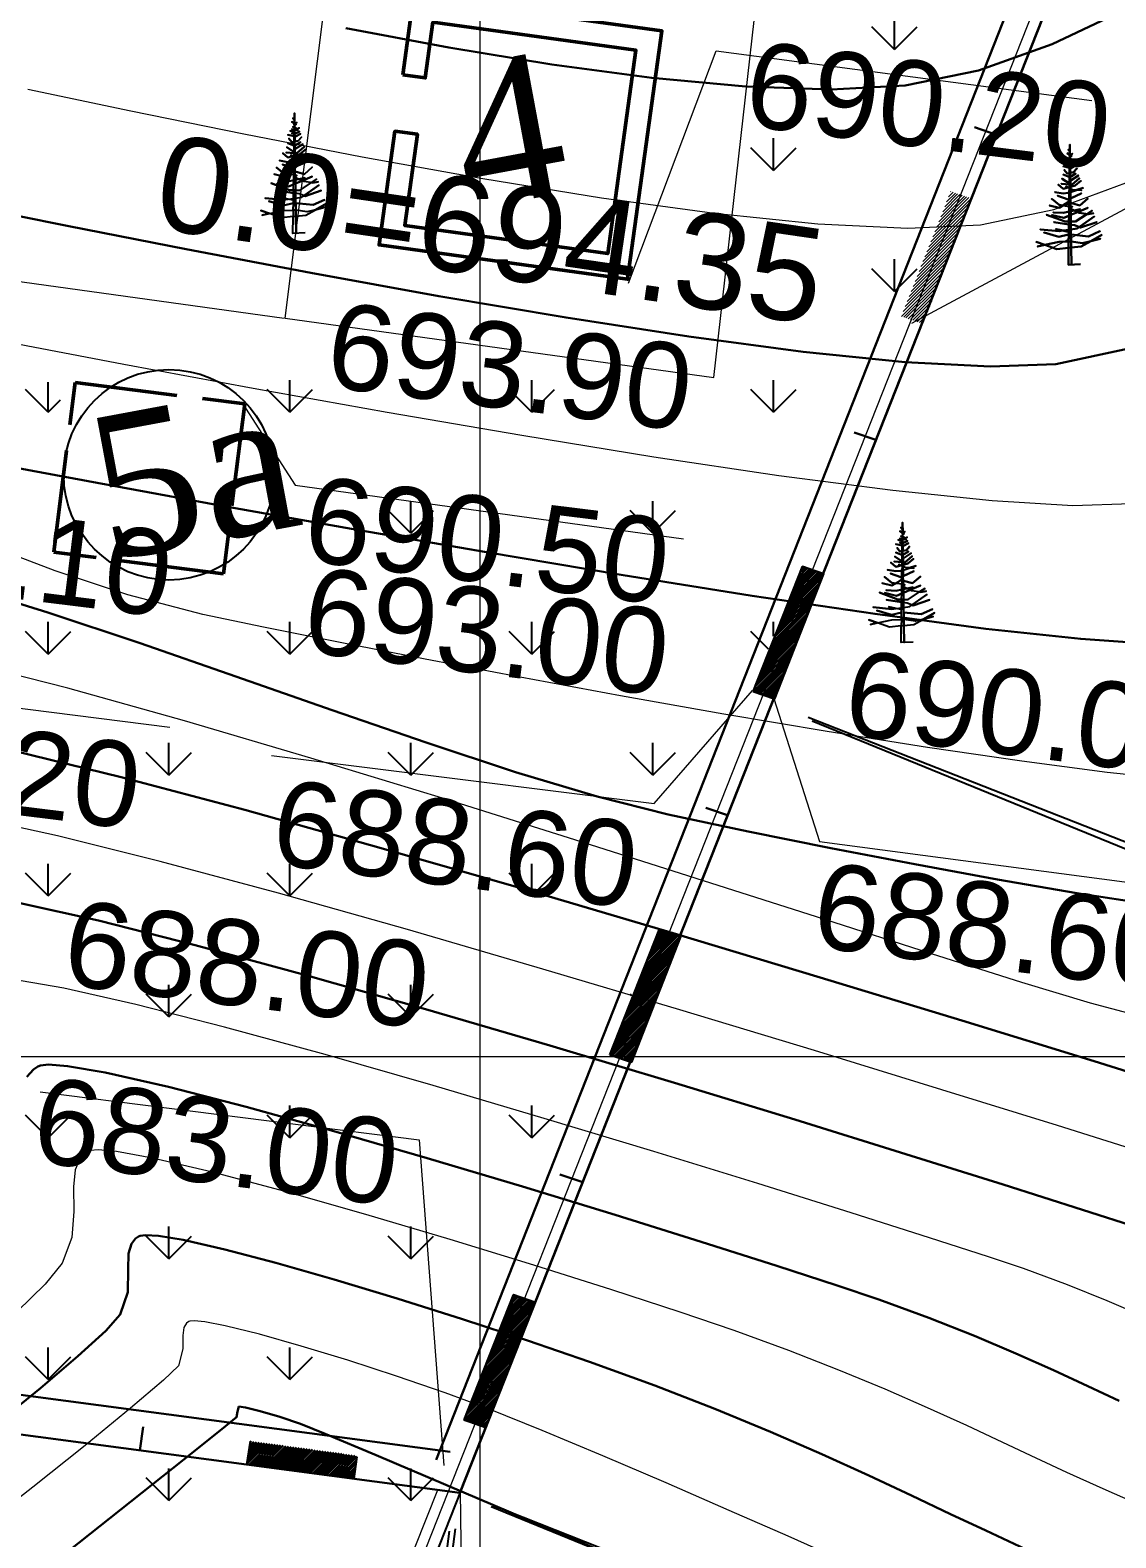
# Model space of a CAD drawing. Header units: feet. Extents: x 3381 to 1374491, y 675186 to 8751562.
# Drawn here: x 688426.5 to 688445.54, y 4376113.24 to 4376139.69 of the extents above; entities that cross this region are included whole.
import ezdxf

# ---------------------------------------------------------------- set-up
doc = ezdxf.new("R2010")
doc.units = ezdxf.units.FT
doc.header["$MEASUREMENT"] = 0
doc.header["$PDMODE"] = 34
doc.header["$PDSIZE"] = 0.01
doc.linetypes.add('ACAD_ISO02W100', pattern=[15, 12, -3])
doc.linetypes.add('DUZ', pattern=[0])
doc.layers.get('0').update_dxf_attribs({"linetype": 'CONTINUOUS'})
doc.layers.get('Defpoints').update_dxf_attribs({"linetype": 'CONTINUOUS'})
for name, color, linetype, lineweight in [('ANA HORIZONTAL', 24, 'CONTINUOUS', 30), ('HORIZANTAL', 24, 'CONTINUOUS', 13), ('km setka', 170, 'CONTINUOUS', 15)]:
    doc.layers.add(name, color=color, linetype=linetype, lineweight=lineweight)
doc.layers.add('Aqaclar', color=3, linetype='CONTINUOUS')
doc.layers.add('Layer8', color=7, linetype='CONTINUOUS')
doc.styles.get("Standard").update_dxf_attribs({"font": 'arial.ttf', "height": 2.5})
doc.styles.add('style5', font='ariall.ttf', dxfattribs={"height": 400})
doc.dimstyles.new('ISO-25', dxfattribs={"dimtxt": 2.5, "dimasz": 2.5, "dimexe": 1.25, "dimexo": 0.625, "dimtad": 1, "dimtxsty": 'Standard', "dimblk": 'OBLIQUE', "dimcen": 2.5, "dimadec": 0, "dimazin": 0, "dimtfac": 1, "dimtmove": 0, "dimatfit": 3, "dimldrblk": 'OBLIQUE', "dimfxl": 1, "dimarcsym": 0})

# ---------------------------------------------------------------- blocks, each defined once
blk = doc.blocks.new('_Oblique')
at = {"color": 0, "linetype": 'ByBlock', "lineweight": -2}
blk.add_line((-0.5, -0.5), (0.5, 0.5), dxfattribs=at)
blk = doc.blocks.new('*D123')
at = {"color": 0, "lineweight": -2, "transparency": 16777216}
for p, q in [((688336.379, 4376126.353), (688334.936, 4376115.482)), ((688335.1, 4376116.721), (688432.679, 4376103.767)), ((688433.957, 4376113.399), (688432.514, 4376102.528))]:
    blk.add_line(p, q, dxfattribs=at)
at = {"layer": 'Defpoints', "color": 0, "lineweight": 13, "transparency": 16777216}
for p in [(688336.461, 4376126.973), (688434.039, 4376114.019), (688432.679, 4376103.767)]:
    blk.add_point(p, dxfattribs=at)
at = {"color": 0, "lineweight": -2, "transparency": 16777216, "xscale": 2.5, "yscale": 2.5, "zscale": 2.5}
for p, rotation in [((688335.1, 4376116.721), 172.4381106519648), ((688432.679, 4376103.767), 352.4381106519648)]:
    blk.add_blockref('_Oblique', p, dxfattribs=dict(at, rotation=rotation))
at = {"color": 0, "lineweight": 18, "transparency": 16777216, "insert": (688384.14, 4376112.129), "char_height": 2.5, "width": 7.64475, "attachment_point": 5, "rotation": 352.4381}
blk.add_mtext('{\\fArial|b0|i0|c238|p34;98.50}', dxfattribs=at)
blk = doc.blocks.new('*D124')
at = {"color": 0, "lineweight": -2, "transparency": 16777216}
for p, q in [((688457.755, 4376172.476), (688469.712, 4376167.76)), ((688468.549, 4376168.219), (688445.411, 4376109.556)), ((688434.617, 4376113.813), (688446.573, 4376109.097))]:
    blk.add_line(p, q, dxfattribs=at)
at = {"layer": 'Defpoints', "color": 0, "lineweight": 13, "transparency": 16777216}
for p in [(688457.174, 4376172.705), (688434.036, 4376114.042), (688445.411, 4376109.556)]:
    blk.add_point(p, dxfattribs=at)
at = {"color": 0, "lineweight": -2, "transparency": 16777216, "xscale": 2.5, "yscale": 2.5, "zscale": 2.5}
for p, rotation in [((688468.549, 4376168.219), 68.47466088882773), ((688445.411, 4376109.556), 248.4746608888277)]:
    blk.add_blockref('_Oblique', p, dxfattribs=dict(at, rotation=rotation))
at = {"color": 0, "lineweight": 18, "transparency": 16777216, "insert": (688455.21, 4376139.585), "char_height": 2.5, "width": 9.62577, "attachment_point": 5, "rotation": 68.4747}
blk.add_mtext('{\\fArial|b0|i0|c238|p34;63.0}', dxfattribs=at)
blk = doc.blocks.new('*D128')
at = {"color": 0, "lineweight": -2, "transparency": 16777216}
for p, q in [((688426.214, 4376114.365), (688423.855, 4376096.473)), ((688433.85, 4376113.359), (688431.491, 4376095.466)), ((688424.018, 4376097.712), (688431.654, 4376096.705))]:
    blk.add_line(p, q, dxfattribs=at)
at = {"layer": 'Defpoints', "color": 0, "lineweight": 13, "transparency": 16777216}
for p in [(688426.296, 4376114.985), (688433.932, 4376113.978), (688431.654, 4376096.705)]:
    blk.add_point(p, dxfattribs=at)
at = {"color": 0, "lineweight": -2, "transparency": 16777216, "xscale": 2.5, "yscale": 2.5, "zscale": 2.5}
for p, rotation in [((688424.018, 4376097.712), 172.4883125135938), ((688431.654, 4376096.705), 352.4883125135938)]:
    blk.add_blockref('_Oblique', p, dxfattribs=dict(at, rotation=rotation))
at = {"color": 0, "lineweight": 13, "transparency": 16777216, "insert": (688428.085, 4376099.094), "char_height": 2.5, "width": 8.40093, "attachment_point": 5, "rotation": 352.4883}
blk.add_mtext('{\\fArial|b0|i0|c238|p34;8.0}', dxfattribs=at)
blk = doc.blocks.new('*D129')
at = {"color": 0, "lineweight": -2, "transparency": 16777216}
for p, q in [((688440.216, 4376127.574), (688458.582, 4376120.076)), ((688451.798, 4376106.766), (688457.424, 4376120.548)), ((688434.589, 4376113.792), (688452.955, 4376106.294))]:
    blk.add_line(p, q, dxfattribs=at)
at = {"layer": 'Defpoints', "color": 0, "lineweight": 13, "transparency": 16777216}
for p in [(688439.637, 4376127.81), (688457.424, 4376120.548), (688434.01, 4376114.028)]:
    blk.add_point(p, dxfattribs=at)
at = {"color": 0, "lineweight": -2, "transparency": 16777216, "xscale": 2.5, "yscale": 2.5, "zscale": 2.5}
for p, rotation in [((688457.424, 4376120.548), 67.79134588041258), ((688451.798, 4376106.766), 247.7913458804125)]:
    blk.add_blockref('_Oblique', p, dxfattribs=dict(at, rotation=rotation))
at = {"color": 0, "lineweight": 13, "transparency": 16777216, "insert": (688452.851, 4376114.376), "char_height": 2.5, "attachment_point": 5, "rotation": 67.7913}
blk.add_mtext('{\\fArial|b0|i0|c238|p34;15.0}', dxfattribs=at)
blk = doc.blocks.new('*D133')
at = {"color": 0, "lineweight": -2, "transparency": 16777216}
for p, q in [((688445.748, 4376141.879), (688464.13, 4376134.645)), ((688462.967, 4376135.103), (688457.364, 4376120.864)), ((688440.145, 4376127.641), (688458.527, 4376120.407))]:
    blk.add_line(p, q, dxfattribs=at)
at = {"layer": 'Defpoints', "color": 0, "lineweight": 13, "transparency": 16777216}
for p in [(688445.166, 4376142.108), (688439.563, 4376127.87), (688457.364, 4376120.864)]:
    blk.add_point(p, dxfattribs=at)
at = {"color": 0, "lineweight": -2, "transparency": 16777216, "xscale": 2.5, "yscale": 2.5, "zscale": 2.5}
for p, rotation in [((688462.967, 4376135.103), 68.51816272199878), ((688457.364, 4376120.864), 248.5181627219987)]:
    blk.add_blockref('_Oblique', p, dxfattribs=dict(at, rotation=rotation))
at = {"color": 0, "lineweight": 13, "transparency": 16777216, "insert": (688458.396, 4376128.68), "char_height": 2.5, "attachment_point": 5, "rotation": 68.5182}
blk.add_mtext('{\\fArial|b0|i0|c238|p34;15.0}', dxfattribs=at)
blk = doc.blocks.new('*D134')
at = {"color": 0, "lineweight": -2, "transparency": 16777216}
for p, q in [((688450.42, 4376153.71), (688468.783, 4376146.423)), ((688462.914, 4376135.02), (688467.621, 4376146.884)), ((688445.712, 4376141.845), (688464.075, 4376134.559))]:
    blk.add_line(p, q, dxfattribs=at)
at = {"layer": 'Defpoints', "color": 0, "lineweight": 13, "transparency": 16777216}
for p in [(688449.839, 4376153.94), (688467.621, 4376146.884), (688445.131, 4376142.076)]:
    blk.add_point(p, dxfattribs=at)
at = {"color": 0, "lineweight": -2, "transparency": 16777216, "xscale": 2.5, "yscale": 2.5, "zscale": 2.5}
for p, rotation in [((688467.621, 4376146.884), 68.35683997486306), ((688462.914, 4376135.02), 248.3568399748631)]:
    blk.add_blockref('_Oblique', p, dxfattribs=dict(at, rotation=rotation))
at = {"color": 0, "lineweight": 13, "transparency": 16777216, "insert": (688463.499, 4376141.654), "char_height": 2.5, "width": 11.27116, "attachment_point": 5, "rotation": 68.3568}
blk.add_mtext('{\\fArial|b0|i0|c238|p34;13.0}', dxfattribs=at)

msp = doc.modelspace()

# ---------------------------------------------------------------- hatches: boundary and pattern name
at = {"lineweight": 25}
h = msp.add_hatch(dxfattribs=at)
h.set_pattern_fill('GRASS', color=3, scale=3)
h.set_pattern_definition([(90, (3257.312, 90.9465), (-2.121320343, 2.121320343), [0.5625, -3.680140689]), (45, (3257.312, 90.9465), (-2.1213203436, 2.1213203436), [0.5625, -2.4375]), (135, (3257.312, 90.9465), (-2.1213203436, -2.1213203436), [0.5625, -2.4375])])
edge = h.paths.add_edge_path()
edge.add_line((688370.972, 4376192.883), (688367.226, 4376165.768))
edge.add_line((688367.226, 4376165.768), (688359.104, 4376166.921))
edge.add_line((688359.104, 4376166.921), (688358.29, 4376161.279))
edge.add_line((688358.29, 4376161.279), (688362.942, 4376160.608))
edge.add_line((688362.942, 4376160.608), (688362.215, 4376155.225))
edge.add_line((688362.215, 4376155.225), (688353.842, 4376156.356))
edge.add_line((688353.842, 4376156.356), (688351.701, 4376140.499))
edge.add_line((688351.701, 4376140.499), (688359.028, 4376139.51))
edge.add_line((688359.028, 4376139.51), (688358.806, 4376137.856))
edge.add_line((688358.806, 4376137.856), (688358.641, 4376136.621))
edge.add_line((688358.641, 4376136.621), (688357.393, 4376127.305))
edge.add_line((688357.393, 4376127.305), (688368.113, 4376125.761))
edge.add_line((688368.113, 4376125.761), (688394.743, 4376122.168))
edge.add_line((688394.743, 4376122.168), (688395.155, 4376125.278))
edge.add_line((688395.155, 4376125.278), (688409.007, 4376123.44))
edge.add_line((688409.007, 4376123.44), (688408.727, 4376121.332))
edge.add_line((688408.727, 4376121.332), (688414.083, 4376120.622))
edge.add_line((688414.083, 4376120.622), (688414.377, 4376122.798))
edge.add_line((688414.377, 4376122.798), (688413.97, 4376122.781))
edge.add_line((688413.97, 4376122.781), (688414.32, 4376125.417))
edge.add_arc((688424.582, 4376125.239), 10.263, 114.2395, 179.0096, ccw=False)
edge.add_line((688420.368, 4376134.598), (688421.162, 4376134.291))
edge.add_line((688421.162, 4376134.291), (688420.81, 4376131.194))
edge.add_line((688420.81, 4376131.194), (688424.134, 4376130.754))
edge.add_line((688424.134, 4376130.754), (688424.539, 4376133.816))
edge.add_line((688424.539, 4376133.816), (688427.07, 4376133.481))
edge.add_line((688427.07, 4376133.481), (688426.677, 4376130.407))
edge.add_line((688426.677, 4376130.407), (688429.987, 4376129.881))
edge.add_line((688429.987, 4376129.881), (688430.614, 4376133.375))
edge.add_line((688430.614, 4376133.375), (688420.865, 4376134.802))
edge.add_arc((688424.412, 4376125.452), 10, 87.4993, 110.7786, ccw=False)
edge.add_line((688424.849, 4376135.442), (688438.494, 4376133.599))
edge.add_line((688438.494, 4376133.599), (688439.147, 4376140.979))
edge.add_line((688439.147, 4376140.979), (688431.877, 4376141.985))
edge.add_line((688431.877, 4376141.985), (688434.289, 4376160.605))
edge.add_line((688434.289, 4376160.605), (688435.87, 4376160.814))
edge.add_line((688435.87, 4376160.814), (688435.274, 4376155.725))
edge.add_line((688435.274, 4376155.725), (688440.454, 4376155.015))
edge.add_line((688440.454, 4376155.015), (688440.103, 4376152.454))
edge.add_line((688440.103, 4376152.454), (688435, 4376153.153))
edge.add_line((688435, 4376153.153), (688434.389, 4376147.785))
edge.add_line((688434.389, 4376147.785), (688439.478, 4376147.068))
edge.add_line((688439.478, 4376147.068), (688439.698, 4376147.068))
edge.add_line((688439.698, 4376147.068), (688440.947, 4376155.512))
edge.add_line((688440.947, 4376155.512), (688441.648, 4376160.251))
edge.add_line((688441.648, 4376160.251), (688436.056, 4376161.23))
edge.add_line((688436.056, 4376161.23), (688434.389, 4376160.836))
edge.add_line((688434.389, 4376160.836), (688434.389, 4376161.792))
edge.add_arc((688437.47, 4376161.114), 3.155, 95.4615, 167.5925, ccw=False)
edge.add_line((688437.17, 4376164.255), (688450.499, 4376162.448))
edge.add_line((688450.499, 4376162.448), (688451.241, 4376167.695))
edge.add_line((688451.241, 4376167.695), (688437.876, 4376169.492))
edge.add_arc((688445.551, 4376167.813), 7.856, 132.7188, 167.6546, ccw=False)
edge.add_line((688440.221, 4376173.584), (688447.845, 4376170.651))
edge.add_line((688447.845, 4376170.651), (688449.599, 4376175.235))
edge.add_line((688449.599, 4376175.235), (688456.71, 4376172.514))
edge.add_line((688456.71, 4376172.514), (688433.781, 4376114.475))
edge.add_line((688433.781, 4376114.475), (688424.852, 4376091.873))
edge.add_line((688424.852, 4376091.873), (688333.257, 4376119.75))
edge.add_line((688333.257, 4376119.75), (688358.491, 4376169.045))
edge.add_line((688358.491, 4376169.045), (688370.795, 4376193.079))
edge.add_line((688370.795, 4376193.079), (688371.065, 4376193.572))
edge.add_line((688371.065, 4376193.572), (688370.972, 4376192.883))
at = {"lineweight": 18}
h = msp.add_hatch(dxfattribs=at)
h.set_pattern_fill('ANSI31', color=256, scale=0.3)
h.set_pattern_definition([(45, (3262.5931, 104.259267), (-0.0265165042945, 0.0265165042945), [])])
h.paths.add_polyline_path([(688441.782, 4376134.669), (688442.161, 4376134.541), (688443.02, 4376136.736), (688442.648, 4376136.862)])
at = {"lineweight": 30}
h = msp.add_hatch(dxfattribs=at)
h.set_pattern_fill('ANSI31', color=256, scale=0.3)
h.set_pattern_definition([(45, (3259.99231, 97.676022), (-0.0265165042945, 0.0265165042945), [])])
h.paths.add_polyline_path([(688439.181, 4376128.086), (688439.56, 4376127.958), (688440.419, 4376130.153), (688440.047, 4376130.279)])
h = msp.add_hatch(dxfattribs=at)
h.set_pattern_fill('ANSI31', color=256, scale=0.3)
h.set_pattern_definition([(45, (3257.48106, 91.30547), (-0.0265165042945, 0.0265165042945), [])])
h.paths.add_polyline_path([(688436.67, 4376121.715), (688437.049, 4376121.587), (688437.907, 4376123.783), (688437.536, 4376123.908)])
h = msp.add_hatch(dxfattribs=at)
h.set_pattern_fill('ANSI31', color=256, scale=0.3)
h.set_pattern_definition([(45, (3257.312002, 90.94647), (-0.0265165042945, 0.0265165042945), [])])
h.paths.add_polyline_path([(688434.111, 4376115.308), (688434.491, 4376115.179), (688435.349, 4376117.375), (688434.978, 4376117.501)])
h = msp.add_hatch(dxfattribs=at)
h.set_pattern_fill('ANSI31', color=256, scale=0.3)
h.set_pattern_definition([(45, (3349.4596, 78.693763), (-0.0265165042945, 0.0265165042945), [])])
h.paths.add_polyline_path([(688430.364, 4376114.936), (688432.233, 4376114.681), (688432.178, 4376114.286), (688430.304, 4376114.528)])

# ---------------------------------------------------------------- linework, layer by layer
at = {"color": 7, "linetype": 'ACAD_ISO02W100', "lineweight": 50, "ltscale": 0.15}
for p, q in [((688426.913, 4376130.533, 688.5), (688427.289, 4376133.509, 688.5)), ((688427.289, 4376133.509, 688.5), (688430.266, 4376133.133, 688.5)), ((688430.266, 4376133.133, 688.5), (688429.889, 4376130.156, 688.5)), ((688429.889, 4376130.156, 688.5), (688426.913, 4376130.533, 688.5))]:
    msp.add_line(p, q, dxfattribs=at)
at = {"color": 7, "lineweight": 30}
for p, q in [((688337.213, 4376127.57), (688433.87, 4376114.752)), ((688336.487, 4376126.999), (688434.039, 4376114.031))]:
    msp.add_line(p, q, dxfattribs=at)
at = {"color": 7, "lineweight": 25}
msp.add_lwpolyline([(688444.855, 4376177.475), (688457.23, 4376172.739), (688425.088, 4376091.379), (688332.683, 4376119.503), (688375.874, 4376203.875), (688435.714, 4376180.976)], dxfattribs=at)
at = {"color": 1, "lineweight": 0}
msp.add_lwpolyline([(688332.97, 4376119.628), (688375.97, 4376203.628), (688456.97, 4376172.628), (688424.97, 4376091.628)], close=True, dxfattribs=at)
at = {"color": 7, "lineweight": 30}
for points in [[(688444.608, 4376176.979), (688456.444, 4376172.514), (688433.624, 4376114.61)], [(688449.795, 4376153.919), (688434.037, 4376114.031)], [(688443.068, 4376137.987), (688443.45, 4376137.858)], [(688440.953, 4376132.633), (688441.335, 4376132.504)], [(688439.181, 4376128.086), (688439.56, 4376127.958), (688440.419, 4376130.153), (688440.047, 4376130.279), (688439.181, 4376128.086)], [(688439.169, 4376128.109), (688439.543, 4376127.966)], [(688438.352, 4376126.049), (688438.734, 4376125.92)], [(688436.67, 4376121.715), (688437.049, 4376121.587), (688437.907, 4376123.783), (688437.536, 4376123.908), (688436.67, 4376121.715)], [(688435.794, 4376119.615), (688436.175, 4376119.485)], [(688434.111, 4376115.308), (688434.491, 4376115.179), (688435.349, 4376117.375), (688434.978, 4376117.501), (688434.111, 4376115.308)], [(688434.967, 4376117.504), (688435.349, 4376117.375)], [(688428.485, 4376115.189), (688428.427, 4376114.775)], [(688434.108, 4376115.309), (688434.49, 4376115.18)], [(688430.364, 4376114.936), (688430.302, 4376114.526)], [(688432.231, 4376114.661), (688432.177, 4376114.276)]]:
    msp.add_lwpolyline(points, dxfattribs=at)
at = {"color": 7, "lineweight": 18}
for points in [[(688430.976, 4376134.639), (688434.389, 4376161.792, -0.312203), (688436.94, 4376164.2), (688437.17, 4376164.255)], [(688395.136, 4376125.278), (688413.951, 4376122.781), (688414.48, 4376126.768, -0.415845), (688425.764, 4376135.358), (688430.957, 4376134.639)]]:
    msp.add_lwpolyline(points, format="xyb", dxfattribs=at)
for points in [[(688441.964, 4376134.553), (688467.948, 4376148.486), (688488.981, 4376146.987)], [(688436.998, 4376135.254), (688438.531, 4376139.326), (688445.124, 4376138.457)], [(688430.225, 4376133.14), (688431.148, 4376131.706), (688437.963, 4376130.768)], [(688421.021, 4376131.177), (688421.936, 4376128.354), (688428.95, 4376127.464)], [(688430.731, 4376126.967), (688437.446, 4376126.125), (688439.169, 4376128.109)], [(688439.543, 4376127.966), (688440.345, 4376125.456), (688447.109, 4376124.565)], [(688336.939, 4376126.939), (688333.266, 4376119.751), (688424.831, 4376091.906), (688433.653, 4376114.082)], [(688426.678, 4376121.068), (688433.322, 4376120.224), (688433.758, 4376114.509)], [(688434.043, 4376114.058), (688434.135, 4376106.868), (688441.392, 4376106.017)]]:
    msp.add_lwpolyline(points, dxfattribs=at)
at = {"color": 7, "lineweight": 18, "elevation": 243.171}
msp.add_lwpolyline([(688430.976, 4376134.639), (688438.494, 4376133.599), (688439.325, 4376140.954), (688431.877, 4376141.985)], dxfattribs=at)
at = {"color": 7, "lineweight": 50, "elevation": 243.171, "flags": 128}
msp.add_lwpolyline([(688433.035, 4376138.91), (688433.431, 4376138.855), (688433.566, 4376139.831), (688437.127, 4376139.338), (688436.633, 4376135.772), (688433.072, 4376136.265), (688433.294, 4376137.864), (688432.898, 4376137.919), (688432.621, 4376135.924), (688436.98, 4376135.321), (688437.583, 4376139.679), (688433.225, 4376140.282), (688433.035, 4376138.91)], dxfattribs=at)
at = {"color": 51, "lineweight": 13, "true_color": 0xf8f6b0}
msp.add_circle((688448.805, 4376201.629), 699.09, dxfattribs=at)
at = {"color": 7, "linetype": 'DUZ', "lineweight": 25}
msp.add_circle((688428.935, 4376131.891, 1662.3), 1.846, dxfattribs=at)
at = {"linetype": 'Continuous'}
msp.add_open_spline([(688384.942, 4376325.598), (688386.763, 4376322.128), (688393.069, 4376310.11), (688402.966, 4376292.128), (688416.961, 4376272.864), (688427.732, 4376252.666), (688438.695, 4376234.78), (688447.823, 4376217.377), (688461.238, 4376198.856), (688477.838, 4376184.567), (688489.373, 4376169.73), (688497.303, 4376159.248), (688508.621, 4376147.329), (688516.87, 4376136.637), (688521.314, 4376130.877)], degree=3, knots=[0, 0, 0, 0, 11.75951, 40.72321, 61.46233, 83.054979, 109.290717, 124.392744, 141.962718, 177.533008, 189.558821, 198.276488, 216.955448, 238.768866, 238.768866, 238.768866, 238.768866], dxfattribs=at)
at = {"layer": 'ANA HORIZONTAL', "color": 32, "lineweight": 30}
for points, elevation in [([(688432.035, 4376139.725), (688433.846, 4376139.387), (688435.653, 4376139.09), (688437.405, 4376138.855), (688439.055, 4376138.702), (688440.553, 4376138.652), (688441.849, 4376138.723), (688443.134, 4376138.986), (688444.429, 4376139.447), (688445.728, 4376140.058)], 691), ([(688425.316, 4376136.629), (688427.178, 4376136.253), (688429.237, 4376135.849), (688431.423, 4376135.434), (688433.667, 4376135.027), (688435.901, 4376134.648), (688438.055, 4376134.316), (688440.06, 4376134.049), (688441.847, 4376133.867), (688443.348, 4376133.788), (688444.493, 4376133.831), (688445.772, 4376134.105), (688446.977, 4376134.578), (688448.12, 4376135.188), (688449.214, 4376135.878), (688450.275, 4376136.587), (688451.314, 4376137.257), (688452.345, 4376137.827), (688453.382, 4376138.239), (688454.225, 4376138.413), (688454.87, 4376138.434), (688455.307, 4376138.389)], 690), ([(688425.72, 4376132.114), (688427.674, 4376131.749), (688429.836, 4376131.354), (688432.136, 4376130.942), (688434.503, 4376130.531), (688436.87, 4376130.135), (688439.165, 4376129.769), (688441.32, 4376129.449), (688443.264, 4376129.191), (688444.928, 4376129.01), (688446.242, 4376128.921)], 689), ([(688446.165, 4376124.35), (688444.861, 4376124.553), (688443.466, 4376124.792), (688442.016, 4376125.057), (688440.547, 4376125.341), (688439.094, 4376125.635), (688437.691, 4376125.932), (688436.445, 4376126.246), (688435.015, 4376126.676), (688433.449, 4376127.192), (688431.797, 4376127.761), (688430.108, 4376128.353), (688428.43, 4376128.934), (688426.812, 4376129.475), (688425.304, 4376129.944)], 688), ([(688447.234, 4376120.955), (688445.162, 4376121.601), (688442.844, 4376122.316), (688440.358, 4376123.074), (688437.78, 4376123.849), (688435.188, 4376124.614), (688432.659, 4376125.343), (688430.269, 4376126.01), (688428.096, 4376126.587), (688426.216, 4376127.05)], 687), ([(688445.949, 4376118.678), (688444.959, 4376118.997), (688443.569, 4376119.438), (688441.86, 4376119.974), (688439.912, 4376120.577), (688437.805, 4376121.221), (688435.619, 4376121.876), (688433.435, 4376122.516), (688431.334, 4376123.114), (688429.395, 4376123.641), (688427.699, 4376124.07), (688426.326, 4376124.374)], 686), ([(688445.604, 4376115.643), (688445.055, 4376115.902), (688444.453, 4376116.18), (688443.791, 4376116.475), (688443.064, 4376116.783), (688442.264, 4376117.099), (688441.386, 4376117.42), (688440.658, 4376117.666), (688439.596, 4376118.012), (688438.273, 4376118.434), (688436.762, 4376118.906), (688435.135, 4376119.403), (688433.465, 4376119.901), (688431.826, 4376120.375), (688430.29, 4376120.8), (688428.93, 4376121.151), (688427.819, 4376121.403), (688427.158, 4376121.517), (688426.82, 4376121.542), (688426.679, 4376121.528), (688426.635, 4376121.511), (688426.559, 4376121.458), (688426.442, 4376121.331)], 685), ([(688444.06, 4376112.997), (688443.266, 4376113.37), (688442.645, 4376113.658), (688441.961, 4376113.981), (688441.209, 4376114.332), (688440.385, 4376114.706), (688439.488, 4376115.098), (688438.512, 4376115.503), (688437.456, 4376115.916), (688436.314, 4376116.331), (688435.223, 4376116.705), (688434.084, 4376117.079), (688432.94, 4376117.441), (688431.835, 4376117.774), (688430.812, 4376118.066), (688429.914, 4376118.301), (688429.183, 4376118.466), (688428.749, 4376118.537), (688428.525, 4376118.551), (688428.43, 4376118.539), (688428.399, 4376118.526), (688428.349, 4376118.49), (688428.277, 4376118.4), (688428.227, 4376118.228), (688428.22, 4376117.947), (688428.213, 4376117.552), (688428.082, 4376117.16), (688427.826, 4376116.874), (688427.336, 4376116.425), (688426.679, 4376115.867), (688425.923, 4376115.254)], 684), ([(688436.676, 4376112.941), (688435.205, 4376113.57), (688433.791, 4376114.173), (688432.57, 4376114.692), (688431.675, 4376115.068), (688431.243, 4376115.242), (688430.88, 4376115.361), (688430.538, 4376115.46), (688430.278, 4376115.525), (688430.163, 4376115.542), (688430.139, 4376115.457), (688430.119, 4376115.355), (688429.862, 4376115.145), (688429.198, 4376114.614), (688428.26, 4376113.87), (688427.182, 4376113.017)], 683)]:
    msp.add_lwpolyline(points, dxfattribs=dict(at, elevation=elevation))
at = {"layer": 'Aqaclar', "color": 3}
for points in [[(688431.323, 4376136.134), (688431.111, 4376136.127), (688431.115, 4376136.421), (688430.907, 4376136.398), (688430.698, 4376136.473), (688430.547, 4376136.527), (688430.698, 4376136.473), (688430.572, 4376136.446), (688430.698, 4376136.473), (688430.951, 4376136.527), (688431.116, 4376136.535), (688431.115, 4376136.421), (688431.16, 4376136.427), (688431.164, 4376136.129), (688431.16, 4376136.427), (688431.337, 4376136.446), (688431.503, 4376136.54), (688431.671, 4376136.584), (688431.503, 4376136.54), (688431.697, 4376136.649), (688431.503, 4376136.54), (688431.362, 4376136.503), (688431.159, 4376136.533), (688431.16, 4376136.427), (688431.159, 4376136.533), (688431.141, 4376136.536), (688431.116, 4376136.535), (688431.118, 4376136.657), (688431.116, 4376136.657), (688430.945, 4376136.617), (688430.686, 4376136.689), (688430.945, 4376136.617), (688431.116, 4376136.657), (688431.118, 4376136.657), (688431.119, 4376136.703), (688431.109, 4376136.706), (688430.895, 4376136.754), (688431.024, 4376136.725), (688430.951, 4376136.714), (688430.623, 4376136.746), (688430.951, 4376136.714), (688431.024, 4376136.725), (688431.119, 4376136.739), (688431.119, 4376136.703), (688431.119, 4376136.739), (688431.156, 4376136.745), (688431.159, 4376136.533), (688431.157, 4376136.658), (688431.16, 4376136.657), (688431.463, 4376136.625), (688431.665, 4376136.714), (688431.463, 4376136.625), (688431.157, 4376136.658), (688431.156, 4376136.745), (688431.267, 4376136.762), (688431.564, 4376136.973), (688431.302, 4376136.787), (688431.324, 4376136.778), (688431.608, 4376136.876), (688431.324, 4376136.778), (688431.217, 4376136.819), (688431.155, 4376136.829), (688431.156, 4376136.745), (688431.155, 4376136.829), (688431.12, 4376136.834), (688431.119, 4376136.739), (688431.12, 4376136.834), (688430.857, 4376136.876), (688431.12, 4376136.834), (688431.121, 4376136.884), (688431.052, 4376136.884), (688430.73, 4376137.005), (688431.052, 4376136.884), (688431.121, 4376136.884), (688431.122, 4376136.986), (688431.033, 4376136.949), (688430.825, 4376136.997), (688431.033, 4376136.949), (688431.153, 4376137), (688431.155, 4376136.884), (688431.121, 4376136.884), (688431.155, 4376136.884), (688431.155, 4376136.829), (688431.155, 4376136.884), (688431.236, 4376136.884), (688431.434, 4376137.017), (688431.526, 4376137.078), (688431.434, 4376137.017), (688431.457, 4376137.013), (688431.551, 4376137.03), (688431.457, 4376137.013), (688431.299, 4376137.038), (688431.271, 4376137.05), (688431.153, 4376137), (688431.271, 4376137.05), (688431.45, 4376137.127), (688431.271, 4376137.05), (688431.21, 4376137.078), (688431.318, 4376137.102), (688431.21, 4376137.078), (688431.141, 4376137.111), (688431.152, 4376137.105), (688431.152, 4376137.066), (688431.21, 4376137.078), (688431.152, 4376137.066), (688431.153, 4376137), (688431.152, 4376137.066), (688431.123, 4376137.059), (688431.122, 4376136.986), (688431.123, 4376137.059), (688431.027, 4376137.038), (688430.85, 4376137.046), (688431.027, 4376137.038), (688431.123, 4376137.059), (688431.124, 4376137.151), (688431.179, 4376137.143), (688431.151, 4376137.147), (688431.152, 4376137.105), (688431.151, 4376137.147), (688431.124, 4376137.151), (688430.951, 4376137.175), (688430.819, 4376137.281), (688430.951, 4376137.175), (688431.015, 4376137.166), (688430.951, 4376137.127), (688430.781, 4376137.167), (688430.951, 4376137.127), (688431.015, 4376137.166), (688431.125, 4376137.234), (688431.124, 4376137.151), (688431.151, 4376137.147), (688431.151, 4376137.21), (688431.311, 4376137.167), (688431.45, 4376137.289), (688431.311, 4376137.167), (688431.151, 4376137.21), (688431.15, 4376137.291), (688431.337, 4376137.378), (688431.109, 4376137.272), (688430.926, 4376137.337), (688431.109, 4376137.272), (688431.126, 4376137.28), (688431.125, 4376137.234), (688431.127, 4376137.392), (688431.109, 4376137.386), (688431.021, 4376137.378), (688430.876, 4376137.402), (688431.021, 4376137.378), (688431.109, 4376137.386), (688431.127, 4376137.392), (688431.148, 4376137.399), (688431.15, 4376137.291), (688431.148, 4376137.399), (688431.368, 4376137.475), (688431.262, 4376137.438), (688431.337, 4376137.434), (688431.185, 4376137.443), (688431.071, 4376137.499), (688431.128, 4376137.471), (688431.127, 4376137.392), (688431.148, 4376137.399), (688431.147, 4376137.493), (688431.021, 4376137.459), (688430.932, 4376137.532), (688431.021, 4376137.459), (688431.128, 4376137.488), (688431.128, 4376137.471), (688431.128, 4376137.488), (688431.229, 4376137.515), (688431.33, 4376137.596), (688431.229, 4376137.515), (688431.147, 4376137.493), (688431.146, 4376137.534), (688431.179, 4376137.532), (688431.305, 4376137.645), (688431.179, 4376137.532), (688431.146, 4376137.534), (688431.129, 4376137.536), (688431.128, 4376137.488), (688431.129, 4376137.536), (688430.989, 4376137.548), (688431.129, 4376137.536), (688431.129, 4376137.551), (688431.002, 4376137.637), (688431.129, 4376137.551), (688431.131, 4376137.663), (688431.135, 4376137.661), (688431.021, 4376137.71), (688431.135, 4376137.661), (688431.242, 4376137.726), (688431.145, 4376137.667), (688431.146, 4376137.534), (688431.146, 4376137.601), (688431.286, 4376137.694), (688431.146, 4376137.601), (688431.144, 4376137.737), (688431.204, 4376137.75), (688431.261, 4376137.815), (688431.204, 4376137.75), (688431.144, 4376137.737), (688431.131, 4376137.735), (688431.131, 4376137.663), (688431.131, 4376137.735), (688431.09, 4376137.726), (688431.04, 4376137.791), (688431.09, 4376137.726), (688431.131, 4376137.735), (688431.133, 4376137.828), (688431.021, 4376137.856), (688431.153, 4376137.823), (688431.242, 4376137.872), (688431.153, 4376137.823), (688431.143, 4376137.826), (688431.144, 4376137.737), (688431.143, 4376137.826), (688431.142, 4376137.87), (688431.223, 4376137.912), (688431.142, 4376137.87), (688431.141, 4376137.943), (688431.172, 4376137.937), (688431.141, 4376137.943), (688431.09, 4376137.953), (688431.134, 4376137.944), (688431.133, 4376137.828), (688431.133, 4376137.872), (688431.09, 4376137.88), (688431.133, 4376137.872), (688431.134, 4376137.902), (688431.059, 4376137.928), (688431.134, 4376137.902), (688431.134, 4376137.944), (688431.135, 4376137.983), (688431.109, 4376137.993), (688431.141, 4376137.981), (688431.172, 4376137.969), (688431.198, 4376137.937), (688431.185, 4376137.953), (688431.217, 4376137.977), (688431.172, 4376137.945), (688431.185, 4376137.953), (688431.172, 4376137.969), (688431.141, 4376137.981), (688431.141, 4376137.943), (688431.141, 4376137.981), (688431.14, 4376138.043), (688431.179, 4376138.074), (688431.145, 4376138.047), (688431.166, 4376138.034), (688431.145, 4376138.047), (688431.135, 4376138.053), (688431.09, 4376138.082), (688431.135, 4376138.053), (688431.136, 4376138.113), (688431.109, 4376138.147), (688431.136, 4376138.113), (688431.138, 4376138.236), (688431.14, 4376138.05), (688431.14, 4376138.043), (688431.14, 4376138.05), (688431.135, 4376138.053), (688431.135, 4376138.039), (688431.14, 4376138.043), (688431.128, 4376138.034), (688431.135, 4376138.039), (688431.135, 4376137.983)], [(688441.989, 4376128.954), (688441.778, 4376128.947), (688441.781, 4376129.241), (688441.573, 4376129.218), (688441.364, 4376129.293), (688441.213, 4376129.347), (688441.364, 4376129.293), (688441.239, 4376129.266), (688441.364, 4376129.293), (688441.618, 4376129.347), (688441.783, 4376129.354), (688441.781, 4376129.241), (688441.826, 4376129.246), (688441.83, 4376128.949), (688441.826, 4376129.246), (688442.003, 4376129.266), (688442.169, 4376129.36), (688442.338, 4376129.404), (688442.169, 4376129.36), (688442.363, 4376129.469), (688442.169, 4376129.36), (688442.028, 4376129.323), (688441.825, 4376129.353), (688441.826, 4376129.246), (688441.825, 4376129.353), (688441.807, 4376129.355), (688441.783, 4376129.354), (688441.784, 4376129.477), (688441.782, 4376129.477), (688441.611, 4376129.436), (688441.352, 4376129.509), (688441.611, 4376129.436), (688441.782, 4376129.477), (688441.784, 4376129.477), (688441.785, 4376129.523), (688441.775, 4376129.525), (688441.561, 4376129.574), (688441.69, 4376129.545), (688441.618, 4376129.533), (688441.289, 4376129.566), (688441.618, 4376129.533), (688441.69, 4376129.545), (688441.785, 4376129.559), (688441.785, 4376129.523), (688441.785, 4376129.559), (688441.822, 4376129.565), (688441.825, 4376129.353), (688441.824, 4376129.477), (688441.826, 4376129.477), (688442.129, 4376129.444), (688442.331, 4376129.533), (688442.129, 4376129.444), (688441.824, 4376129.477), (688441.822, 4376129.565), (688441.933, 4376129.582), (688442.23, 4376129.793), (688441.968, 4376129.607), (688441.99, 4376129.598), (688442.274, 4376129.695), (688441.99, 4376129.598), (688441.883, 4376129.639), (688441.821, 4376129.648), (688441.822, 4376129.565), (688441.821, 4376129.648), (688441.786, 4376129.654), (688441.785, 4376129.559), (688441.786, 4376129.654), (688441.523, 4376129.695), (688441.786, 4376129.654), (688441.787, 4376129.704), (688441.719, 4376129.704), (688441.396, 4376129.825), (688441.719, 4376129.704), (688441.787, 4376129.704), (688441.788, 4376129.806), (688441.7, 4376129.768), (688441.491, 4376129.817), (688441.7, 4376129.768), (688441.819, 4376129.819), (688441.821, 4376129.704), (688441.787, 4376129.704), (688441.821, 4376129.704), (688441.821, 4376129.648), (688441.821, 4376129.704), (688441.902, 4376129.704), (688442.101, 4376129.837), (688442.192, 4376129.898), (688442.101, 4376129.837), (688442.123, 4376129.833), (688442.218, 4376129.849), (688442.123, 4376129.833), (688441.965, 4376129.857), (688441.938, 4376129.87), (688441.819, 4376129.819), (688441.938, 4376129.87), (688442.117, 4376129.946), (688441.938, 4376129.87), (688441.876, 4376129.898), (688441.984, 4376129.922), (688441.876, 4376129.898), (688441.807, 4376129.93), (688441.818, 4376129.925), (688441.818, 4376129.885), (688441.876, 4376129.898), (688441.818, 4376129.885), (688441.819, 4376129.819), (688441.818, 4376129.885), (688441.789, 4376129.879), (688441.788, 4376129.806), (688441.789, 4376129.879), (688441.693, 4376129.857), (688441.516, 4376129.865), (688441.693, 4376129.857), (688441.789, 4376129.879), (688441.79, 4376129.97), (688441.845, 4376129.963), (688441.818, 4376129.967), (688441.818, 4376129.925), (688441.818, 4376129.967), (688441.79, 4376129.97), (688441.618, 4376129.995), (688441.485, 4376130.1), (688441.618, 4376129.995), (688441.681, 4376129.986), (688441.618, 4376129.946), (688441.447, 4376129.987), (688441.618, 4376129.946), (688441.681, 4376129.986), (688441.791, 4376130.054), (688441.79, 4376129.97), (688441.817, 4376129.967), (688441.817, 4376130.03), (688441.978, 4376129.987), (688442.117, 4376130.108), (688441.978, 4376129.987), (688441.817, 4376130.03), (688441.816, 4376130.111), (688442.003, 4376130.198), (688441.775, 4376130.092), (688441.592, 4376130.157), (688441.775, 4376130.092), (688441.792, 4376130.1), (688441.791, 4376130.054), (688441.793, 4376130.212), (688441.775, 4376130.206), (688441.687, 4376130.198), (688441.542, 4376130.222), (688441.687, 4376130.198), (688441.775, 4376130.206), (688441.793, 4376130.212), (688441.814, 4376130.219), (688441.816, 4376130.111), (688441.814, 4376130.219), (688442.034, 4376130.295), (688441.928, 4376130.258), (688442.003, 4376130.254), (688441.851, 4376130.262), (688441.738, 4376130.319), (688441.794, 4376130.291), (688441.793, 4376130.212), (688441.814, 4376130.219), (688441.813, 4376130.313), (688441.687, 4376130.278), (688441.599, 4376130.351), (688441.687, 4376130.278), (688441.795, 4376130.308), (688441.794, 4376130.291), (688441.795, 4376130.308), (688441.895, 4376130.335), (688441.997, 4376130.416), (688441.895, 4376130.335), (688441.813, 4376130.313), (688441.813, 4376130.354), (688441.845, 4376130.351), (688441.971, 4376130.465), (688441.845, 4376130.351), (688441.813, 4376130.354), (688441.795, 4376130.356), (688441.795, 4376130.308), (688441.795, 4376130.356), (688441.655, 4376130.368), (688441.795, 4376130.356), (688441.795, 4376130.371), (688441.668, 4376130.457), (688441.795, 4376130.371), (688441.797, 4376130.483), (688441.801, 4376130.481), (688441.687, 4376130.53), (688441.801, 4376130.481), (688441.908, 4376130.546), (688441.811, 4376130.487), (688441.813, 4376130.354), (688441.812, 4376130.421), (688441.952, 4376130.513), (688441.812, 4376130.421), (688441.81, 4376130.557), (688441.87, 4376130.57), (688441.927, 4376130.635), (688441.87, 4376130.57), (688441.81, 4376130.557), (688441.798, 4376130.555), (688441.797, 4376130.483), (688441.798, 4376130.555), (688441.756, 4376130.546), (688441.706, 4376130.611), (688441.756, 4376130.546), (688441.798, 4376130.555), (688441.799, 4376130.648), (688441.687, 4376130.675), (688441.82, 4376130.643), (688441.908, 4376130.691), (688441.82, 4376130.643), (688441.809, 4376130.646), (688441.81, 4376130.557), (688441.809, 4376130.646), (688441.808, 4376130.69), (688441.889, 4376130.732), (688441.808, 4376130.69), (688441.808, 4376130.762), (688441.839, 4376130.756), (688441.808, 4376130.762), (688441.756, 4376130.772), (688441.8, 4376130.764), (688441.799, 4376130.648), (688441.799, 4376130.692), (688441.756, 4376130.7), (688441.799, 4376130.692), (688441.8, 4376130.722), (688441.725, 4376130.748), (688441.8, 4376130.722), (688441.8, 4376130.764), (688441.801, 4376130.803), (688441.775, 4376130.813), (688441.807, 4376130.801), (688441.839, 4376130.789), (688441.864, 4376130.756), (688441.851, 4376130.773), (688441.883, 4376130.797), (688441.839, 4376130.764), (688441.851, 4376130.773), (688441.839, 4376130.789), (688441.807, 4376130.801), (688441.808, 4376130.762), (688441.807, 4376130.801), (688441.806, 4376130.863), (688441.845, 4376130.894), (688441.811, 4376130.867), (688441.832, 4376130.853), (688441.811, 4376130.867), (688441.802, 4376130.873), (688441.756, 4376130.902), (688441.802, 4376130.873), (688441.802, 4376130.933), (688441.775, 4376130.967), (688441.802, 4376130.933), (688441.804, 4376131.056), (688441.806, 4376130.87), (688441.806, 4376130.863), (688441.806, 4376130.87), (688441.802, 4376130.873), (688441.801, 4376130.859), (688441.806, 4376130.863), (688441.794, 4376130.853), (688441.801, 4376130.859), (688441.801, 4376130.803)]]:
    msp.add_lwpolyline(points, dxfattribs=at)
at = {"layer": 'Aqaclar', "color": 3, "lineweight": 30}
msp.add_lwpolyline([(688444.924, 4376135.584), (688444.712, 4376135.576), (688444.715, 4376135.871), (688444.508, 4376135.847), (688444.298, 4376135.923), (688444.148, 4376135.977), (688444.298, 4376135.923), (688444.173, 4376135.896), (688444.298, 4376135.923), (688444.552, 4376135.977), (688444.717, 4376135.984), (688444.715, 4376135.871), (688444.761, 4376135.876), (688444.764, 4376135.578), (688444.761, 4376135.876), (688444.937, 4376135.896), (688445.104, 4376135.989), (688445.272, 4376136.033), (688445.104, 4376135.989), (688445.297, 4376136.098), (688445.104, 4376135.989), (688444.962, 4376135.952), (688444.759, 4376135.982), (688444.761, 4376135.876), (688444.759, 4376135.982), (688444.741, 4376135.985), (688444.717, 4376135.984), (688444.718, 4376136.106), (688444.716, 4376136.106), (688444.545, 4376136.066), (688444.286, 4376136.139), (688444.545, 4376136.066), (688444.716, 4376136.106), (688444.718, 4376136.106), (688444.719, 4376136.153), (688444.71, 4376136.155), (688444.495, 4376136.203), (688444.624, 4376136.174), (688444.552, 4376136.163), (688444.223, 4376136.195), (688444.552, 4376136.163), (688444.624, 4376136.174), (688444.719, 4376136.189), (688444.719, 4376136.153), (688444.719, 4376136.189), (688444.757, 4376136.194), (688444.759, 4376135.982), (688444.758, 4376136.107), (688444.76, 4376136.106), (688445.063, 4376136.074), (688445.266, 4376136.163), (688445.063, 4376136.074), (688444.758, 4376136.107), (688444.757, 4376136.194), (688444.868, 4376136.212), (688445.165, 4376136.422), (688444.902, 4376136.236), (688444.924, 4376136.228), (688445.209, 4376136.325), (688444.924, 4376136.228), (688444.817, 4376136.268), (688444.756, 4376136.278), (688444.757, 4376136.194), (688444.756, 4376136.278), (688444.721, 4376136.283), (688444.719, 4376136.189), (688444.721, 4376136.283), (688444.457, 4376136.325), (688444.721, 4376136.283), (688444.721, 4376136.333), (688444.653, 4376136.333), (688444.331, 4376136.454), (688444.653, 4376136.333), (688444.721, 4376136.333), (688444.723, 4376136.436), (688444.634, 4376136.398), (688444.425, 4376136.446), (688444.634, 4376136.398), (688444.754, 4376136.449), (688444.755, 4376136.333), (688444.721, 4376136.333), (688444.755, 4376136.333), (688444.756, 4376136.278), (688444.755, 4376136.333), (688444.836, 4376136.333), (688445.035, 4376136.466), (688445.127, 4376136.527), (688445.035, 4376136.466), (688445.057, 4376136.463), (688445.152, 4376136.479), (688445.057, 4376136.463), (688444.899, 4376136.487), (688444.872, 4376136.499), (688444.754, 4376136.449), (688444.872, 4376136.499), (688445.051, 4376136.576), (688444.872, 4376136.499), (688444.811, 4376136.528), (688444.918, 4376136.552), (688444.811, 4376136.528), (688444.741, 4376136.56), (688444.752, 4376136.555), (688444.753, 4376136.515), (688444.811, 4376136.528), (688444.753, 4376136.515), (688444.754, 4376136.449), (688444.753, 4376136.515), (688444.723, 4376136.508), (688444.723, 4376136.436), (688444.723, 4376136.508), (688444.628, 4376136.487), (688444.451, 4376136.495), (688444.628, 4376136.487), (688444.723, 4376136.508), (688444.725, 4376136.6), (688444.779, 4376136.592), (688444.752, 4376136.596), (688444.752, 4376136.555), (688444.752, 4376136.596), (688444.725, 4376136.6), (688444.552, 4376136.625), (688444.419, 4376136.73), (688444.552, 4376136.625), (688444.616, 4376136.615), (688444.552, 4376136.576), (688444.381, 4376136.616), (688444.552, 4376136.576), (688444.616, 4376136.615), (688444.726, 4376136.684), (688444.725, 4376136.6), (688444.752, 4376136.596), (688444.751, 4376136.66), (688444.912, 4376136.616), (688445.051, 4376136.738), (688444.912, 4376136.616), (688444.751, 4376136.66), (688444.75, 4376136.74), (688444.937, 4376136.827), (688444.71, 4376136.722), (688444.527, 4376136.787), (688444.71, 4376136.722), (688444.726, 4376136.729), (688444.726, 4376136.684), (688444.728, 4376136.841), (688444.71, 4376136.835), (688444.621, 4376136.827), (688444.476, 4376136.851), (688444.621, 4376136.827), (688444.71, 4376136.835), (688444.728, 4376136.841), (688444.749, 4376136.848), (688444.75, 4376136.74), (688444.749, 4376136.848), (688444.969, 4376136.924), (688444.863, 4376136.888), (688444.937, 4376136.884), (688444.786, 4376136.892), (688444.672, 4376136.948), (688444.729, 4376136.92), (688444.728, 4376136.841), (688444.749, 4376136.848), (688444.747, 4376136.942), (688444.621, 4376136.908), (688444.533, 4376136.981), (688444.621, 4376136.908), (688444.729, 4376136.937), (688444.729, 4376136.92), (688444.729, 4376136.937), (688444.83, 4376136.965), (688444.931, 4376137.046), (688444.83, 4376136.965), (688444.747, 4376136.942), (688444.747, 4376136.984), (688444.779, 4376136.981), (688444.906, 4376137.094), (688444.779, 4376136.981), (688444.747, 4376136.984), (688444.729, 4376136.985), (688444.729, 4376136.937), (688444.729, 4376136.985), (688444.59, 4376136.997), (688444.729, 4376136.985), (688444.73, 4376137.001), (688444.602, 4376137.086), (688444.73, 4376137.001), (688444.731, 4376137.112), (688444.735, 4376137.11), (688444.621, 4376137.159), (688444.735, 4376137.11), (688444.842, 4376137.175), (688444.745, 4376137.117), (688444.747, 4376136.984), (688444.746, 4376137.05), (688444.887, 4376137.143), (688444.746, 4376137.05), (688444.744, 4376137.187), (688444.804, 4376137.2), (688444.861, 4376137.264), (688444.804, 4376137.2), (688444.744, 4376137.187), (688444.732, 4376137.184), (688444.731, 4376137.112), (688444.732, 4376137.184), (688444.691, 4376137.175), (688444.64, 4376137.24), (688444.691, 4376137.175), (688444.732, 4376137.184), (688444.733, 4376137.277), (688444.621, 4376137.305), (688444.754, 4376137.272), (688444.842, 4376137.321), (688444.754, 4376137.272), (688444.743, 4376137.275), (688444.744, 4376137.187), (688444.743, 4376137.275), (688444.743, 4376137.319), (688444.823, 4376137.361), (688444.743, 4376137.319), (688444.742, 4376137.392), (688444.773, 4376137.386), (688444.742, 4376137.392), (688444.691, 4376137.402), (688444.734, 4376137.393), (688444.733, 4376137.277), (688444.734, 4376137.321), (688444.691, 4376137.329), (688444.734, 4376137.321), (688444.734, 4376137.351), (688444.659, 4376137.378), (688444.734, 4376137.351), (688444.734, 4376137.393), (688444.735, 4376137.433), (688444.71, 4376137.442), (688444.741, 4376137.43), (688444.773, 4376137.418), (688444.798, 4376137.386), (688444.785, 4376137.403), (688444.817, 4376137.426), (688444.773, 4376137.394), (688444.785, 4376137.403), (688444.773, 4376137.418), (688444.741, 4376137.43), (688444.742, 4376137.392), (688444.741, 4376137.43), (688444.741, 4376137.492), (688444.779, 4376137.523), (688444.746, 4376137.496), (688444.767, 4376137.483), (688444.746, 4376137.496), (688444.736, 4376137.503), (688444.691, 4376137.532), (688444.736, 4376137.503), (688444.737, 4376137.562), (688444.71, 4376137.596), (688444.737, 4376137.562), (688444.738, 4376137.685), (688444.74, 4376137.5), (688444.741, 4376137.492), (688444.74, 4376137.5), (688444.736, 4376137.503), (688444.736, 4376137.489), (688444.741, 4376137.492), (688444.729, 4376137.483), (688444.736, 4376137.489), (688444.735, 4376137.433)], dxfattribs=at)
at = {"layer": 'HORIZANTAL', "color": 32, "linetype": 'Continuous', "lineweight": 13}
for points, elevation in [([(688426.459, 4376138.657), (688428.268, 4376138.275), (688430.246, 4376137.871), (688432.326, 4376137.468), (688434.441, 4376137.087), (688436.523, 4376136.75), (688438.504, 4376136.479), (688440.318, 4376136.295), (688441.896, 4376136.22), (688443.171, 4376136.277), (688444.458, 4376136.547), (688445.717, 4376137.015), (688446.949, 4376137.63), (688448.158, 4376138.339), (688449.345, 4376139.091), (688450.512, 4376139.833)], 690.5), ([(688426.033, 4376134.233), (688428.146, 4376133.831), (688430.412, 4376133.412), (688432.761, 4376132.99), (688435.127, 4376132.584), (688437.44, 4376132.208), (688439.631, 4376131.881), (688441.633, 4376131.619), (688443.377, 4376131.437), (688444.793, 4376131.354), (688445.815, 4376131.386), (688447.072, 4376131.662), (688448.194, 4376132.131), (688449.212, 4376132.726), (688450.159, 4376133.379), (688451.067, 4376134.02), (688451.966, 4376134.583), (688452.89, 4376134.999), (688453.668, 4376135.18), (688454.284, 4376135.205), (688454.715, 4376135.161), (688454.937, 4376135.118), (688455.109, 4376135.073), (688455.472, 4376134.931)], 689.5), ([(688446.689, 4376126.536), (688445.395, 4376126.67), (688443.895, 4376126.864), (688442.241, 4376127.107), (688440.483, 4376127.387), (688438.671, 4376127.694), (688436.858, 4376128.015), (688435.093, 4376128.34), (688433.427, 4376128.656), (688431.911, 4376128.953), (688430.595, 4376129.219), (688429.531, 4376129.442), (688428.216, 4376129.783), (688426.941, 4376130.204), (688425.721, 4376130.665)], 688.5), ([(688445.851, 4376122.421), (688445.103, 4376122.62), (688443.896, 4376122.986), (688442.309, 4376123.487), (688440.421, 4376124.092), (688438.31, 4376124.769), (688436.055, 4376125.487), (688433.734, 4376126.215), (688431.425, 4376126.922), (688429.207, 4376127.577), (688427.159, 4376128.148), (688425.358, 4376128.604)], 687.5), ([(688446.266, 4376119.925), (688444.522, 4376120.473), (688442.494, 4376121.103), (688440.26, 4376121.789), (688437.899, 4376122.504), (688435.492, 4376123.22), (688433.117, 4376123.911), (688430.854, 4376124.548), (688428.781, 4376125.105), (688426.98, 4376125.555), (688425.528, 4376125.87)], 686.5), ([(688446.017, 4376117.129), (688445.394, 4376117.399), (688444.699, 4376117.679), (688443.922, 4376117.964), (688443.308, 4376118.17), (688442.274, 4376118.505), (688440.899, 4376118.943), (688439.263, 4376119.455), (688437.443, 4376120.016), (688435.519, 4376120.598), (688433.569, 4376121.174), (688431.673, 4376121.718), (688429.909, 4376122.202), (688428.356, 4376122.6), (688427.094, 4376122.884), (688426.345, 4376123.011)], 685.5), ([(688445.866, 4376113.861), (688445.323, 4376114.102), (688444.686, 4376114.389), (688444.145, 4376114.641), (688443.561, 4376114.916), (688442.929, 4376115.211), (688442.242, 4376115.523), (688441.496, 4376115.849), (688440.686, 4376116.185), (688439.806, 4376116.528), (688438.85, 4376116.876), (688437.903, 4376117.198), (688436.704, 4376117.589), (688435.333, 4376118.023), (688433.868, 4376118.474), (688432.388, 4376118.913), (688430.972, 4376119.316), (688429.698, 4376119.654), (688428.645, 4376119.902), (688428.015, 4376120.017), (688427.692, 4376120.046), (688427.558, 4376120.034), (688427.517, 4376120.019), (688427.458, 4376119.978), (688427.368, 4376119.88), (688427.29, 4376119.697), (688427.258, 4376119.399), (688427.266, 4376118.967), (688427.233, 4376118.508), (688427.064, 4376118.062), (688426.761, 4376117.69), (688426.272, 4376117.209)], 684.5), ([(688440.699, 4376112.867), (688439.798, 4376113.268), (688438.763, 4376113.723), (688437.657, 4376114.205), (688436.543, 4376114.681), (688435.483, 4376115.124), (688434.54, 4376115.502), (688433.778, 4376115.787), (688432.926, 4376116.077), (688432.07, 4376116.355), (688431.255, 4376116.604), (688430.525, 4376116.811), (688429.923, 4376116.961), (688429.564, 4376117.031), (688429.38, 4376117.049), (688429.304, 4376117.043), (688429.281, 4376117.034), (688429.244, 4376117.006), (688429.198, 4376116.932), (688429.178, 4376116.788), (688429.18, 4376116.556), (688429.101, 4376116.258), (688428.841, 4376116.006), (688428.263, 4376115.514), (688427.465, 4376114.862), (688426.549, 4376114.13), (688425.613, 4376113.397)], 683.5)]:
    msp.add_lwpolyline(points, dxfattribs=dict(at, elevation=elevation))
at = {"layer": 'km setka', "flags": 128}
for points in [[(688434.389, 4376297.7), (688434.389, 4376039.881)], [(688294.236, 4376121.686), (688545.317, 4376121.686)]]:
    msp.add_lwpolyline(points, dxfattribs=at)

# ---------------------------------------------------------------- texts
at = {"lineweight": 9, "attachment_point": 1}
for s, insert, char_height, width, rotation in [('{\\fArial|b0|i0|c238|p34;\\H0.68182x;690.20} ', (688439.172, 4376139.512), 2.2, 13.1245, 352.9579), ('{\\fArial|b0|i0|c238|p34;\\H0.52292x;\\C1;0.0=694.35} ', (688428.877, 4376137.88, -597.32), 3.20167, 14.27775, 351.6854), ('{\\fArial|b0|i0|c238|p34;\\H0.50197x;693.90} ', (688431.829, 4376134.93), 2.98821, 13.1245, 352.9579), ('{\\fArial|b0|i0|c238|p34;\\H0.68182x;690.50} ', (688431.43, 4376131.882), 2.2, 13.1245, 352.9579), ('{\\fArial|b0|i0|c238|p34;\\H0.50197x;694.10} ', (688422.706, 4376131.664), 2.98821, 13.1245, 352.9579), ('{\\fArial|b0|i0|c238|p34;\\H0.50197x;693.00} ', (688431.423, 4376130.282), 2.98821, 13.1245, 352.9579), ('{\\fArial|b0|i0|c238|p34;\\H0.50197x;690.00} ', (688440.913, 4376128.828), 2.98821, 13.1245, 352.9579), ('{\\fArial|b0|i0|c238|p34;689.20} ', (688422.154, 4376127.941), 1.5, 13.1245, 352.9579), ('{\\fArial|b0|i0|c238|p34;688.60} ', (688430.872, 4376126.559), 1.5, 13.1245, 352.9579), ('{\\fArial|b0|i0|c238|p34;688.60} ', (688440.361, 4376125.105), 1.5, 13.1245, 352.9579), ('{\\fArial|b0|i0|c238|p34;\\H0.50197x;688.00} ', (688427.216, 4376124.443), 2.98821, 13.1245, 352.9579), ('{\\fArial|b0|i0|c238|p34;\\H0.68182x;683.00} ', (688426.678, 4376121.337), 2.2, 13.1245, 352.9579)]:
    msp.add_mtext(s, dxfattribs=dict(at, insert=insert, char_height=char_height, width=width, rotation=rotation))
at = {"layer": 'Layer8', "color": 0, "lineweight": 18, "char_height": 2.5, "width": 81.30669, "attachment_point": 7, "rotation": 10.5557, "style": 'style5'}
for s, insert in [('{\\fTimes New Roman|b0|i0|c238|p18;4}', (688434.18, 4376136.526, -1375)), ('{\\fTimes New Roman|b0|i0|c238|p18;5\\fTimes New Roman|b0|i0|c0|p18;a}', (688427.84, 4376130.337, 1377))]:
    msp.add_mtext(s, dxfattribs=dict(at, insert=insert))

# ---------------------------------------------------------------- dimensions: what is measured, and where the dimension line sits
at = {"color": 7, "lineweight": 18}
for p1, p2, distance, text, picture, middle in [((688457.174, 4376172.705), (688434.036, 4376114.042), 12.227, '{\\fArial|b0|i0|c238|p34;63.0}', '*D124', (688455.21, 4376139.585)), ((688336.461, 4376126.973), (688434.039, 4376114.019), -10.342, '{\\fArial|b0|i0|c238|p34;98.50}', '*D123', (688384.14, 4376112.129))]:
    dim = msp.add_aligned_dim(p1=p1, p2=p2, distance=distance, text=text, dimstyle='ISO-25', dxfattribs=at)
    dim.commit()
    dim.dimension.update_dxf_attribs({"geometry": picture, "text_midpoint": middle})
at = {"color": 7, "lineweight": 13}
for p1, p2, distance, text, picture, middle in [((688445.131, 4376142.076), (688449.839, 4376153.94), -19.131, '{\\fArial|b0|i0|c238|p34;13.0}', '*D134', (688463.499, 4376141.654)), ((688445.166, 4376142.108), (688439.563, 4376127.87), 19.13, '{\\fArial|b0|i0|c238|p34;15.0}', '*D133', (688458.396, 4376128.68)), ((688434.01, 4376114.028), (688439.637, 4376127.81), -19.213, '{\\fArial|b0|i0|c238|p34;15.0}', '*D129', (688452.851, 4376114.376)), ((688426.296, 4376114.985), (688433.932, 4376113.978), -17.423, '{\\fArial|b0|i0|c238|p34;8.0}', '*D128', (688428.085, 4376099.094))]:
    dim = msp.add_aligned_dim(p1=p1, p2=p2, distance=distance, text=text, dimstyle='ISO-25', dxfattribs=at)
    dim.commit()
    dim.dimension.update_dxf_attribs({"geometry": picture, "text_midpoint": middle})

doc.saveas('drawing.dxf')
